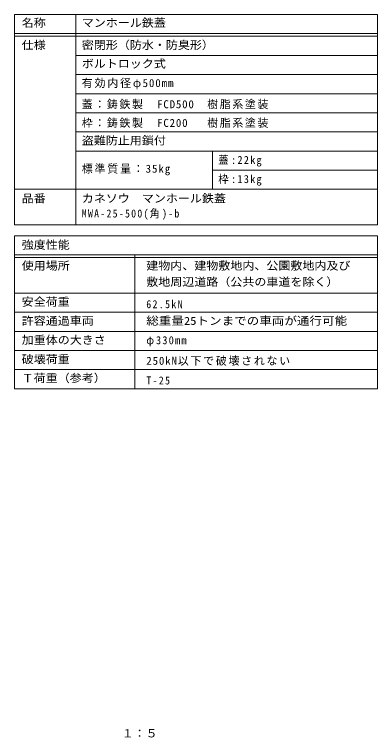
# Model space of a CAD drawing. Units: millimetres on the paper, enlarged 5 times. Extents: x -839 to 950, y -677 to 661.
# Drawn here: x 285 to 950, y -662 to 661 of the extents above; entities that cross this region are included whole.
import ezdxf
from ezdxf.enums import TextEntityAlignment as Align

# ---------------------------------------------------------------- set-up
doc = ezdxf.new("R2010")
doc.units = ezdxf.units.MM
doc.header["$LTSCALE"] = 5
doc.layers.add('F-5_F-5ﾚｲﾔ', color=2, linetype='Continuous')
doc.layers.add('F-F_F-Fﾚｲﾔ', color=3, linetype='Continuous', lineweight=9)
doc.styles.add('ＭＳ ゴシック', font='')
doc.styles.get('ＭＳ ゴシック').set_extended_font_data('MS Gothic')

msp = doc.modelspace()

# ---------------------------------------------------------------- linework, layer by layer
at = {"layer": 'F-F_F-Fﾚｲﾔ', "color": 7}
for p, q in [((284.761, 661), (949.78, 661)), ((284.761, 661), (284.761, 275.76)), ((397.487, 661), (397.487, 275.76)), ((949.78, 661), (949.78, 275.76)), ((284.761, 626), (949.78, 626)), ((284.761, 621), (949.78, 621)), ((949.78, 586), (397.487, 586)), ((949.78, 551), (397.487, 551)), ((949.78, 516), (397.487, 516)), ((397.487, 481), (949.78, 481)), ((397.487, 446.001), (949.78, 446.001)), ((397.487, 411.001), (949.78, 411.001)), ((647.487, 411.001), (647.487, 341)), ((647.487, 376.001), (949.78, 376.001)), ((284.761, 341), (949.78, 341)), ((284.761, 275.76), (949.78, 275.76)), ((284.761, 256), (949.78, 256)), ((284.761, 256), (284.761, -24)), ((949.78, 256), (949.78, -24)), ((284.761, 221), (949.78, 221)), ((284.761, 216), (949.78, 216)), ((505.538, 221), (505.538, -24)), ((284.761, 151), (949.78, 151)), ((284.761, 116), (949.78, 116)), ((284.761, 81), (949.78, 81)), ((949.78, 46), (284.761, 46)), ((284.761, 11), (949.78, 11)), ((284.761, -24), (949.78, -24))]:
    msp.add_line(p, q, dxfattribs=at)

# ---------------------------------------------------------------- texts
at = {"layer": 'F-5_F-5ﾚｲﾔ', "style": 'ＭＳ ゴシック', "width": 1.1}
msp.add_text('１：５', height=14.66, dxfattribs=at).set_placement((481, -666.5), align=Align.BOTTOM_LEFT)
at = {"layer": 'F-F_F-Fﾚｲﾔ', "style": 'ＭＳ ゴシック'}
for s, width, p in [('名称', 1.1, (298.07, 633.864)), ('マンホール鉄蓋', 1.1, (408.068, 633.864)), ('仕様', 1.1, (298.07, 593.236)), ('密閉形（防水・防臭形）', 1.1, (408.068, 593.236)), ('ボルトロック式', 1.1, (408.068, 559.129)), ('盗難防止用鎖付', 1.1, (408.068, 418.469)), ('品番', 1.1, (298.07, 312.514)), ('カネソウ\u3000マンホール鉄蓋', 1.1, (408.068, 312.514)), ('強度性能', 1.1, (298.07, 227.695)), ('使用場所', 1.1, (298.07, 189.446)), ('建物内、建物敷地内、公園敷地内及び', 1.1, (526.205, 189.446)), ('敷地周辺道路（公共の車道を除く）', 1.1, (526.205, 159.81)), ('安全荷重', 1.1, (298.07, 123.216)), ('許容通過車両', 1.1, (298.07, 88.487)), ('総重量25トンまでの車両が通行可能', 1.15, (526.205, 88.487)), ('加重体の大きさ', 1.1, (298.07, 53.486)), ('破壊荷重', 1.1, (298.07, 18.143)), ('Ｔ荷重（参考）', 1.1, (298.07, -16.389))]:
    msp.add_text(s, height=14.66, dxfattribs=dict(at, width=width)).set_placement(p, align=Align.BOTTOM_LEFT)
at = {"layer": 'F-F_F-Fﾚｲﾔ', "char_height": 14.66, "attachment_point": 7, "style": 'ＭＳ ゴシック'}
for s, insert in [('\\T1.17;有効内径φ500mm', (408.068, 524.129)), ('\\T1.15;蓋：鋳鉄製\u3000FCD500\u3000樹脂系塗装', (408.068, 487.634)), ('\\T1.15;枠：鋳鉄製\u3000FC200\\~\u3000樹脂系塗装', (408.068, 453.469)), ('\\T1.23;\\W0.95;蓋:22kg', (658.068, 382.634)), ('\\T1.17;標準質量：35kg', (408.068, 366.564)), ('\\T1.23;\\W0.95;枠:13kg', (658.068, 347.634)), ('\\T1.26;\\W0.9;MWA-25-500(角)-b', (408.068, 285.504)), ('\\T1.28;\\W0.9;62.5kN', (526.205, 123.216)), ('\\T1.23;\\W0.95;φ330mm', (526.205, 53.486)), ('\\T1.16;250kN以下で破壊されない', (526.205, 18.143)), ('\\T1.28;\\W0.9;T-25', (526.205, -16.389))]:
    msp.add_mtext(s, dxfattribs=dict(at, insert=insert))

doc.saveas('drawing.dxf')
